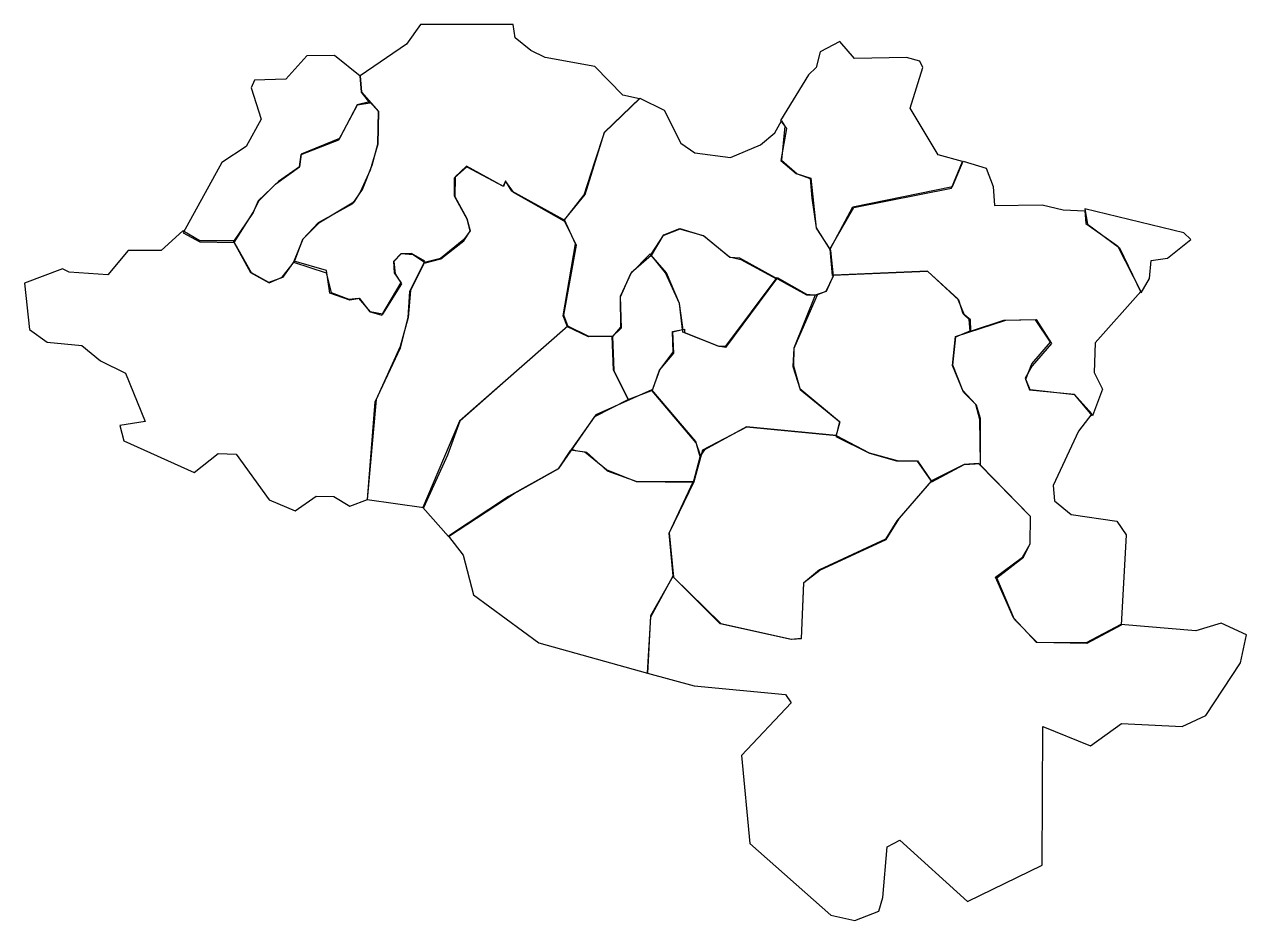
# Model space of a CAD drawing. Extents: x -110 to 523, y 204 to 668.
import ezdxf

# ---------------------------------------------------------------- set-up
doc = ezdxf.new("R2010")
doc.units = 0
doc.layers.add('Layer_1', color=7, linetype='CONTINUOUS')

msp = doc.modelspace()

# ---------------------------------------------------------------- linework, layer by layer
at = {"layer": 'Layer_1', "color": 7}
for points in [[(94.857144, 668.000004), (87.714288, 657.714284), (63.714286, 641.428572), (64.285714, 632.857148), (73.142858, 622.857148), (72.857143, 606.000004), (68.857143, 592.571428), (63.714286, 581.14286), (60.285714, 576.000004), (42.285714, 565.14286), (34, 556.85714), (29.142857, 544.85714), (46, 539.428572), (48.571429, 529.14286), (57.714286, 525.714284), (62.857143, 526.285716), (68.857143, 519.14286), (74.857143, 517.428572), (84.857144, 534.285716), (81.428568, 539.428572), (81.142856, 545.428572), (84.857144, 549.428572), (91.142856, 548.85714), (97.428568, 544.571428), (105.428568, 546.571428), (117.428568, 556.000004), (120.571432, 560.85714), (119.142856, 567.14286), (112.571432, 579.14286), (112.571432, 588.571428), (118.857144, 594.285716), (137.714288, 584.285716), (138.857144, 586.571428), (142.857144, 581.14286), (169.142856, 566.285716), (179.714288, 579.714284), (185.142856, 596.857148), (190.285712, 612.000004), (208.285712, 629.428572), (199.714288, 631.428572), (185.142856, 646.285716), (159.428568, 650.857148), (152, 654.571428), (144, 661.14286), (142.857144, 668.000004), (94.857144, 668.000004)], [(281.428496, 618.213356), (284.45896, 614.172748), (281.630528, 597.606244), (289.50972, 590.737212), (297.18688, 588.312844), (299.813272, 562.45294), (306.884344, 551.543292), (319.410232, 573.160556), (369.917864, 583.262084), (375.776744, 597.000156), (363.048824, 600.434676), (348.502632, 624.678332), (355.169632, 645.689508), (353.553392, 648.921996), (346.684352, 650.9423), (319.814296, 650.336212), (312.137136, 659.225556), (302.035608, 653.770732), (299.813272, 645.689508), (295.974696, 641.850932), (281.428496, 618.213356)], [(63.714286, 641.14286), (50.285714, 652.000004), (36, 651.714284), (25.142857, 639.714284), (8.857143, 639.14286), (7.142857, 635.14286), (12.285714, 618.857148), (4.571429, 604.857148), (-8, 596.571428), (-28, 560.000004), (-19.428571, 555.428572), (-1.714286, 555.14286), (8.285714, 570.571428), (11.142857, 576.571428), (20, 585.428572), (32.285714, 594.285716), (33.142857, 600.571428), (52.571429, 608.285716), (62.285714, 626.285716), (68.571429, 627.428572), (64.285714, 632.857148), (63.714286, 641.14286)], [(23.285714, 537.14286), (29.571429, 545.14286), (33.857143, 556.857148), (42.142858, 565.428572), (59.857143, 575.285716), (64.857143, 582.428572), (69.857143, 595.14286), (72.857143, 606.000004), (73.142858, 623.000004), (68.428571, 628.000004), (62.142858, 626.428572), (52.857143, 608.857148), (33.142858, 600.857148), (32.142858, 594.285716), (21.285714, 586.571428), (10.714286, 576.714284), (8.285714, 570.571428), (-2, 555.571428), (6.857143, 539.571428), (16.428571, 534.14286), (23.285714, 537.14286)], [(300, 527.714284), (295, 527.857148), (260.285712, 547.000004), (255.142856, 547.285716), (241.428568, 558.428572), (229.285712, 562.000004), (220.428568, 558.571428), (214.428568, 548.285716), (204, 539.285716), (198.285712, 527.14286), (198.857144, 510.714284), (194.285712, 506.428572), (182, 506.14286), (171.142856, 511.428572), (168.857144, 517.14286), (175.142856, 554.285716), (169.571432, 566.714284), (180.142856, 579.857148), (190.142856, 612.14286), (208.571432, 629.857148), (221.142856, 623.571428), (229.714288, 606.428572), (237, 601.571428), (255.571432, 599.14286), (271, 605.571428), (278.428576, 611.857148), (281.857144, 618.000004), (283.714288, 615.285716), (281.857144, 597.714284), (290, 590.571428), (296.857144, 588.285716), (297.714288, 578.000004), (299.857144, 562.714284), (307.285712, 551.000004), (308.714288, 537.571428), (304.857144, 529.714284), (300, 527.714284)], [(443.052904, 465.27626), (433.961536, 476.185908), (410.728024, 478.812308), (408.505688, 484.267132), (411.536144, 492.146324), (421.233608, 503.460028), (413.556456, 514.975772), (396.989952, 514.571708), (379.615328, 508.914852), (379.211264, 515.177796), (376.786896, 517.400132), (373.352384, 525.885412), (357.796032, 540.027548), (308.29856, 538.007244), (307.086376, 551.543292), (318.804144, 573.56462), (370.523952, 584.070204), (375.978776, 597.202188), (387.898576, 593.565636), (391.535128, 584.070204), (392.343248, 574.170708), (416.990968, 574.574772), (427.900616, 571.948372), (439.012296, 571.544308), (439.618392, 564.877308), (455.982856, 553.361564), (468.104688, 529.723996), (444.46712, 503.055972), (443.861032, 487.701652), (448.305704, 479.01434), (443.052904, 465.27626)], [(67.285714, 422.000004), (96.571432, 417.714284), (109, 445.000004), (115.428568, 462.714284), (171.285712, 511.857148), (169.142856, 517.428572), (175.714288, 553.714284), (169.142856, 566.857148), (142.142856, 581.714284), (138.857144, 587.000004), (137.857144, 584.000004), (118.714288, 594.571428), (112.857144, 589.000004), (112.714288, 578.857148), (118.857144, 567.428572), (120.571432, 561.14286), (117.285712, 556.571428), (105.285712, 546.714284), (97, 544.714284), (89.714288, 530.14286), (88.428568, 516.14286), (84.285712, 501.14286), (71.857143, 473.714284), (67.285714, 422.000004)], [(468.30672, 528.915876), (472.54936, 536.391004), (473.35748, 545.684404), (481.842768, 546.896588), (493.964592, 556.594052), (490.328048, 560.028572), (439.012296, 572.55446), (440.426512, 564.473244), (456.993008, 552.351412), (468.30672, 528.915876)], [(-28.285714, 561.14286), (-39.428571, 550.85714), (-56.571429, 550.85714), (-67.142858, 538.285716), (-87.142856, 539.714284), (-90.571432, 541.428572), (-110.285712, 534.000004), (-107.714288, 510.000004), (-98.571432, 503.428572), (-80.571432, 501.714284), (-70.857143, 493.714284), (-58, 487.428572), (-47.714286, 462.285716), (-60.857143, 460.285716), (-58.857143, 452.285716), (-22.285714, 436.000004), (-10, 445.714284), (-0.571429, 445.428572), (16.571429, 421.714284), (30, 416.000004), (40.857143, 423.714284), (50, 423.428572), (58.285714, 418.571428), (67.428571, 422.000004), (71.428571, 472.571428), (84.571432, 500.571428), (88.571432, 516.285716), (89.428568, 529.714284), (97.142856, 545.428572), (90.285712, 549.428572), (84.857144, 549.14286), (81.142856, 545.14286), (81.714288, 538.85714), (85.142856, 533.714284), (75.142858, 518.000004), (68.857143, 519.14286), (63.428571, 526.000004), (58.285714, 525.14286), (48, 528.85714), (46.285714, 540.571428), (29.428571, 545.428572), (23.428571, 536.85714), (16.285714, 534.285716), (7.428571, 539.428572), (-2, 556.000004), (-19.428571, 556.000004), (-28.285714, 561.14286)], [(214.285712, 548.714284), (221, 559.000004), (229.285712, 562.285716), (241.714288, 558.428572), (255, 547.571428), (260.857144, 546.285716), (279.285712, 536.285716), (252.857144, 500.714284), (249.142856, 501.285716), (230.857144, 508.571428), (230.857144, 511.000004), (229.142856, 523.428572), (222.428568, 539.428572), (214.285712, 548.714284)], [(215.142856, 478.571428), (218.714288, 488.857148), (226.142856, 497.714284), (225.571432, 508.714284), (230.714288, 510.000004), (229, 523.428572), (221.857144, 539.285716), (213.857144, 549.14286), (203.714288, 538.857148), (198.285712, 526.714284), (198.571432, 511.14286), (194.285712, 506.428572), (195, 488.714284), (202.428568, 473.714284), (215.142856, 478.571428)], [(308.857144, 538.14286), (305.142856, 529.714284), (299.428576, 527.714284), (288.285712, 500.285716), (287.857144, 490.857148), (291.571432, 479.000004), (312.142856, 462.14286), (310.142856, 454.571428), (327.571432, 445.857148), (341.428576, 442.000004), (352.428576, 442.000004), (359.857144, 431.14286), (376.571432, 440.000004), (385, 440.571428), (384.714288, 463.428572), (382.571432, 471.14286), (375.857144, 478.428572), (370.714288, 491.571428), (372.285712, 506.14286), (380, 509.428572), (379.857144, 515.000004), (376, 518.14286), (373.857144, 525.14286), (357.571432, 540.14286), (308.857144, 538.14286)], [(310.285712, 455.14286), (263.714288, 459.571428), (242, 447.714284), (240, 444.714284), (237.714288, 451.285716), (214.857144, 478.14286), (218.857144, 489.14286), (225.714288, 498.285716), (225.428568, 509.000004), (231.714288, 510.14286), (231.714288, 508.428572), (249.428568, 501.285716), (253.142856, 501.285716), (279.714288, 537.000004), (294.857144, 528.285716), (300.428576, 527.857148), (288.285712, 500.14286), (288.142856, 491.14286), (291.428576, 479.428572), (312, 462.428572), (310.285712, 455.14286)], [(457.857144, 356.85714), (440.142856, 347.285716), (414.428576, 347.85714), (402.714288, 359.85714), (393.428576, 381.428572), (407.285712, 392.14286), (410.714288, 399.000004), (410.857144, 413.14286), (385, 439.714284), (385, 463.857148), (383, 470.857148), (376.142856, 477.571428), (370.428576, 491.428572), (372, 506.285716), (398.142856, 514.857148), (413.857144, 515.14286), (421.857144, 502.714284), (411.714288, 491.14286), (408.142856, 484.714284), (410.428576, 478.714284), (433.571432, 476.428572), (442.714288, 466.285716), (435.857144, 457.285716), (422.714288, 429.14286), (423.428576, 421.285716), (432, 414.14286), (455.571432, 410.714284), (460.571432, 403.714284), (457.857144, 356.85714)], [(96.142856, 417.714284), (109.428568, 402.85714), (143.428568, 425.000004), (166.571432, 438.000004), (185.142856, 465.000004), (202.428568, 473.714284), (194.857144, 489.000004), (194.142856, 506.571428), (182.142856, 506.428572), (171.285712, 511.714284), (115.142856, 462.571428), (96.142856, 417.714284)], [(236.285712, 431.000004), (239.714288, 444.000004), (237.571432, 452.000004), (214.714288, 478.714284), (185.714288, 465.714284), (173.142856, 448.000004), (175.285712, 447.285716), (180.857144, 446.428572), (191.571432, 436.85714), (207, 431.285716), (236.285712, 431.000004)], [(236.428568, 431.14286), (223.714288, 404.714284), (226, 381.714284), (250.428568, 357.714284), (287.142856, 349.571428), (292.285712, 350.000004), (293.428576, 379.000004), (301.714288, 385.285716), (336.142856, 401.285716), (343, 412.285716), (359.714288, 431.428572), (352.428576, 441.857148), (342, 442.000004), (327.428576, 446.000004), (310.428576, 455.000004), (263.714288, 459.428572), (241, 447.428572), (236.428568, 431.14286)], [(109.428568, 403.000004), (117, 393.14286), (122.285712, 372.571428), (156.285712, 347.714284), (212.428568, 332.000004), (214.285712, 361.14286), (225.857144, 382.428572), (223.714288, 404.428572), (236.142856, 431.14286), (206.857144, 431.14286), (191.285712, 437.285716), (180, 446.428572), (172.571432, 447.428572), (166.142856, 437.857148), (140.428568, 423.571428), (109.428568, 403.000004)], [(212.428568, 332.000004), (236.714288, 325.428572), (284, 321.000004), (287, 316.571428), (261.285712, 289.428572), (265.571432, 243.714284), (307.428576, 206.714284), (319.857144, 203.85714), (332.285712, 208.714284), (334.428576, 215.714284), (336.714288, 242.000004), (343.285712, 245.571428), (378.285712, 213.714284), (417, 232.571428), (417.285712, 304.285716), (442, 294.285716), (458, 306.000004), (489.571432, 304.428572), (501.714288, 310.000004), (519.714288, 337.285716), (522.857144, 351.85714), (509.714288, 357.85714), (496.571432, 354.000004), (457.714288, 357.14286), (439.714288, 347.714284), (414, 347.85714), (402.142856, 360.571428), (392.857144, 381.714284), (406.857144, 392.000004), (410.714288, 399.000004), (410.857144, 413.14286), (384, 440.571428), (376.571432, 440.000004), (359.714288, 431.571428), (341.714288, 410.85714), (335.857144, 401.428572), (301.571432, 385.428572), (293.285712, 378.571428), (292.142856, 350.000004), (286.857144, 349.428572), (250.142856, 357.571428), (225.571432, 382.000004), (214.142856, 361.714284), (212.428568, 332.000004)]]:
    msp.add_lwpolyline(points, close=True, dxfattribs=at)

doc.saveas('drawing.dxf')
